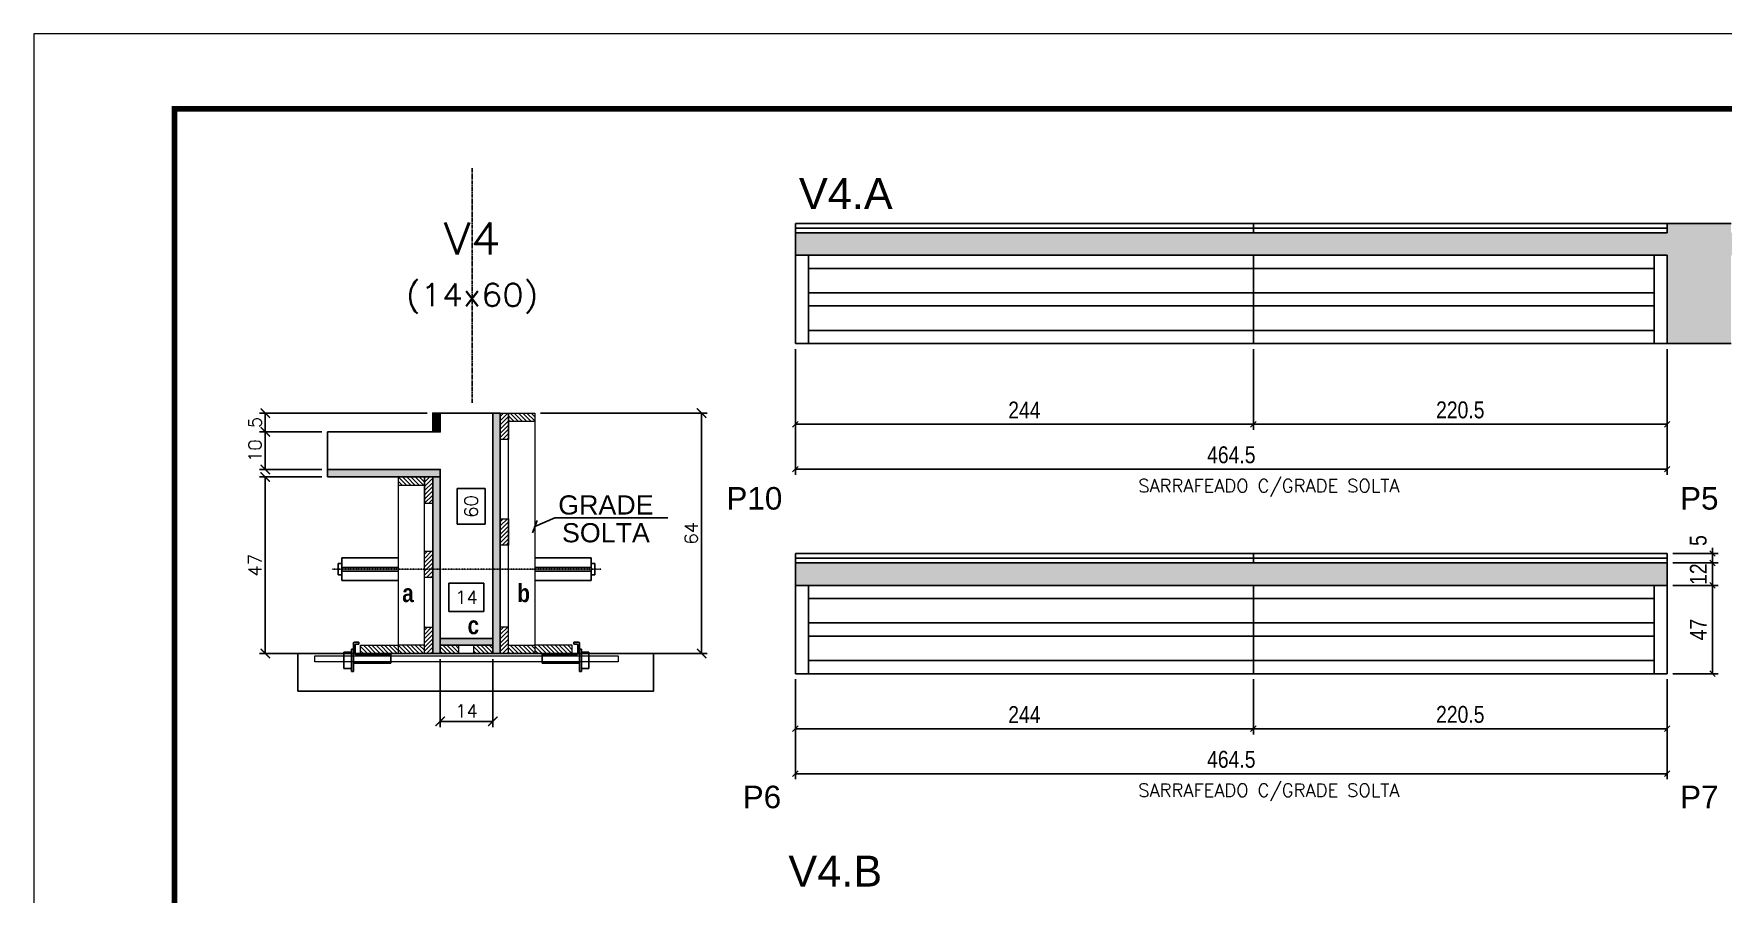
# Model space of a CAD drawing. Extents: x -10448 to -1189, y -11772 to 17235.
# Drawn here: x -10448 to -9548, y 14089 to 14547 of the extents above; entities that cross this region are included whole.
import ezdxf
from ezdxf.enums import TextEntityAlignment as Align

# ---------------------------------------------------------------- set-up
doc = ezdxf.new("R2010")
doc.units = 0
doc.linetypes.add('DASHED', pattern=[0.75, 0.5, -0.25])
doc.linetypes.add('HIDDEN', pattern=[0.375, 0.25, -0.125])
for name, color, linetype in [('5', 5, 'Continuous'), ('barrote', 251, 'Continuous'), ('COTA', 241, 'Continuous'), ('Cota Seção (2x)', 4, 'Continuous'), ('detalhes', 4, 'Continuous'), ('NOMENCLATURA', 7, 'Continuous'), ('Painéis', 200, 'Continuous'), ('presilha', 1, 'Continuous'), ('SARR_2.2x7', 40, 'Continuous'), ('SARR_EDITAR', 141, 'Continuous'), ('TENSOR', 3, 'Continuous'), ('Texto de Titulo', 7, 'Continuous'), ('Texto Qtd Sarr', 242, 'Continuous')]:
    doc.layers.add(name, color=color, linetype=linetype)
for name, color, linetype, lineweight in [('CONCRETO', 251, 'Continuous', 25), ('Folhas', 255, 'Continuous', 9), ('Hachura', 251, 'Continuous', 9), ('Madeira', 126, 'Continuous', 18), ('SARRAFO DE PRESSAO', 251, 'DASHED', 9), ('SCO-___-LAJ', 2, 'Continuous', 0), ('Texto Seção', 7, 'Continuous', 15)]:
    doc.layers.add(name, color=color, linetype=linetype, lineweight=lineweight)
doc.styles.add('ARIAL', font='arial.ttf')
doc.styles.add('COTA TECNICA-50', font='techl___.ttf', dxfattribs={"height": 9})
doc.styles.add('Romans', font='romans.shx')
doc.styles.get("Standard").update_dxf_attribs({"font": 'arial.ttf'})
doc.styles.add('TECNICA', font='techb___.ttf', dxfattribs={"height": 10})
doc.dimstyles.new('COTA PAINEL-50', dxfattribs={"dimtxt": 9, "dimasz": 3, "dimexe": 3, "dimexo": 3, "dimgap": 3, "dimtad": 1, "dimdec": 1, "dimzin": 12, "dimdsep": 46, "dimtxsty": 'COTA TECNICA-50', "dimblk1": 'OBLIQUE', "dimblk2": 'OBLIQUE', "dimsah": 1, "dimcen": 0.9, "dimclrd": 4, "dimclre": 4, "dimclrt": 240, "dimadec": 1, "dimazin": 3, "dimtfac": 1, "dimtdec": 1, "dimtmove": 0, "dimatfit": 3, "dimfxl": 1, "dimtolj": 1, "dimtzin": 12, "dimarcsym": 0})
doc.dimstyles.new('Cota Paínel', dxfattribs={"dimtxt": 7, "dimasz": 5, "dimexe": 3, "dimexo": 3, "dimgap": 3, "dimtad": 1, "dimdec": 1, "dimzin": 12, "dimdsep": 46, "dimtxsty": 'Romans', "dimblk": 'ARCHTICK', "dimcen": 0, "dimclrd": 4, "dimclre": 4, "dimclrt": 1, "dimadec": 1, "dimazin": 3, "dimtfac": 1, "dimtdec": 1, "dimtmove": 0, "dimatfit": 3, "dimldrblk": 'OBLIQUE', "dimfxl": 1, "dimtolj": 1, "dimtzin": 12, "dimarcsym": 0})
doc.dimstyles.new('Cota Seção (2x)', dxfattribs={"dimtxt": 7, "dimasz": 5, "dimexe": 3, "dimexo": 3, "dimgap": 2, "dimtad": 3, "dimdec": 1, "dimlfac": 0.5, "dimzin": 12, "dimdsep": 46, "dimtxsty": 'Romans', "dimblk": 'ARCHTICK', "dimcen": 0, "dimclrd": 4, "dimclre": 4, "dimclrt": 1, "dimadec": 1, "dimazin": 3, "dimtfac": 1, "dimtdec": 1, "dimtmove": 0, "dimatfit": 3, "dimldrblk": 'OBLIQUE', "dimfxl": 1, "dimtolj": 1, "dimtzin": 12, "dimarcsym": 0})
doc.dimstyles.new('Cota Seção interna', dxfattribs={"dimtxt": 7, "dimasz": 6, "dimexe": 0.18, "dimexo": 2, "dimgap": -4, "dimtad": 3, "dimdec": 1, "dimlfac": 0.5, "dimzin": 12, "dimdsep": 46, "dimtxsty": 'Romans', "dimblk": 'ARCHTICK', "dimcen": 0.09, "dimse1": 1, "dimse2": 1, "dimsd1": 1, "dimsd2": 1, "dimclrd": 180, "dimclre": 5, "dimclrt": 1, "dimadec": 0, "dimazin": 3, "dimtfac": 1, "dimtdec": 1, "dimtofl": 0, "dimtmove": 0, "dimatfit": 3, "dimldrblk": 'ARCHTICK', "dimfxl": 1, "dimtolj": 1, "dimtzin": 0, "dimarcsym": 0})
pattern_1 = [(315, (12690.8905, 5987.4287), (1.12253202, 1.12253202), [])]

# ---------------------------------------------------------------- blocks, each defined once
blk = doc.blocks.new('9999999999')
at = {"layer": 'Folhas'}
blk.add_lwpolyline([(98138.98, 34190.21), (99623.98, 34190.21), (99623.98, 35240.21), (98138.98, 35240.21)], close=True, dxfattribs=at)
at = {"layer": 'Folhas', "color": 30, "const_width": 3}
blk.add_lwpolyline([(98213.98, 34230.21), (99583.98, 34230.21), (99583.98, 35200.21), (98213.98, 35200.21)], close=True, dxfattribs=at)
blk = doc.blocks.new('_ArchTick')
at = {"color": 0, "linetype": 'ByBlock', "const_width": 0.15}
blk.add_lwpolyline([(-0.5, -0.5), (0.5, 0.5)], dxfattribs=at)
blk = doc.blocks.new('*D104')
at = {"layer": 'COTA', "color": 4, "lineweight": -2, "transparency": 16777216}
for p, q in [((-10294.73, 14311.07), (-10327.94, 14311.07)), ((-10324.94, 14217.07), (-10324.94, 14311.07)), ((-10277.13, 14217.07), (-10327.94, 14217.07))]:
    blk.add_line(p, q, dxfattribs=at)
at = {"layer": 'Defpoints', "color": 0, "transparency": 16777216}
for p in [(-10324.94, 14311.07), (-10291.73, 14311.07), (-10274.13, 14217.07)]:
    blk.add_point(p, dxfattribs=at)
at = {"layer": 'COTA', "color": 4, "lineweight": -2, "transparency": 16777216, "xscale": 5, "yscale": 5, "zscale": 5}
for p, rotation in [((-10324.94, 14311.07), 90), ((-10324.94, 14217.07), 270)]:
    blk.add_blockref('_ArchTick', p, dxfattribs=dict(at, rotation=rotation))
at = {"layer": 'COTA', "color": 1, "transparency": 16777216, "insert": (-10330.44, 14264.07), "char_height": 7, "attachment_point": 5, "rotation": 90, "style": 'Romans'}
blk.add_mtext('\\A1;47', dxfattribs=at)
blk = doc.blocks.new('_Oblique')
at = {"color": 0, "linetype": 'ByBlock', "lineweight": -2}
blk.add_line((-0.5, -0.5), (0.5, 0.5), dxfattribs=at)
blk = doc.blocks.new('*D105')
at = {"layer": 'COTA', "color": 4, "lineweight": -2, "transparency": 16777216}
for p, q in [((-10294.73, 14335.07), (-10327.94, 14335.07)), ((-10324.94, 14335.07), (-10324.94, 14315.07)), ((-10294.73, 14315.07), (-10327.94, 14315.07))]:
    blk.add_line(p, q, dxfattribs=at)
at = {"layer": 'Defpoints', "color": 0, "transparency": 16777216}
for p in [(-10291.73, 14335.07), (-10324.94, 14315.07), (-10291.73, 14315.07)]:
    blk.add_point(p, dxfattribs=at)
at = {"layer": 'COTA', "color": 4, "lineweight": -2, "transparency": 16777216, "xscale": 5, "yscale": 5, "zscale": 5}
for p, rotation in [((-10324.94, 14335.07), 90), ((-10324.94, 14315.07), 270)]:
    blk.add_blockref('_ArchTick', p, dxfattribs=dict(at, rotation=rotation))
at = {"layer": 'COTA', "color": 1, "transparency": 16777216, "insert": (-10330.44, 14325.07), "char_height": 7, "attachment_point": 5, "rotation": 90, "style": 'Romans'}
blk.add_mtext('\\A1;10', dxfattribs=at)
blk = doc.blocks.new('*D106')
at = {"layer": 'COTA', "color": 4, "lineweight": -2, "transparency": 16777216}
for p, q in [((-10178.33, 14345.07), (-10089.46, 14345.07)), ((-10092.46, 14217.07), (-10092.46, 14345.07)), ((-10148.73, 14217.07), (-10089.46, 14217.07))]:
    blk.add_line(p, q, dxfattribs=at)
at = {"layer": 'Defpoints', "color": 0, "transparency": 16777216}
for p in [(-10181.33, 14345.07), (-10092.46, 14345.07), (-10151.73, 14217.07)]:
    blk.add_point(p, dxfattribs=at)
at = {"layer": 'COTA', "color": 4, "lineweight": -2, "transparency": 16777216, "xscale": 5, "yscale": 5, "zscale": 5}
for p, rotation in [((-10092.46, 14345.07), 90), ((-10092.46, 14217.07), 270)]:
    blk.add_blockref('_ArchTick', p, dxfattribs=dict(at, rotation=rotation))
at = {"layer": 'COTA', "color": 1, "transparency": 16777216, "insert": (-10097.96, 14281.07), "char_height": 7, "attachment_point": 5, "rotation": 90, "style": 'Romans'}
blk.add_mtext('\\A1;64', dxfattribs=at)
blk = doc.blocks.new('*D107')
at = {"layer": 'Cota Seção (2x)', "color": 180, "lineweight": -2, "transparency": 16777216}
for p, q in [((-10207.73, 14304.85), (-10222.73, 14304.85)), ((-10222.73, 14304.85), (-10222.73, 14285.85)), ((-10207.73, 14285.85), (-10207.73, 14304.85)), ((-10222.73, 14285.85), (-10207.73, 14285.85))]:
    blk.add_line(p, q, dxfattribs=at)
at = {"layer": 'Defpoints', "color": 0, "transparency": 16777216}
for p in [(-10203.73, 14345.07), (-10203.73, 14345.07), (-10203.73, 14225.07)]:
    blk.add_point(p, dxfattribs=at)
at = {"layer": 'Cota Seção (2x)', "color": 1, "transparency": 16777216, "insert": (-10215.23, 14295.35), "char_height": 7, "attachment_point": 5, "rotation": 90, "style": 'Romans'}
blk.add_mtext('\\A1;60', dxfattribs=at)
blk = doc.blocks.new('PRESILHA METÁLICA 1')
at = {"layer": 'presilha'}
for p, q in [((6, 15.5), (7.5, 15.5)), ((6, -2.5), (6, 15.5)), ((7.5, 10.6), (7.5, 19.9)), ((7.5, 15.5), (7.5, -2.5)), ((12, 21), (8.6, 21)), ((9, 11.6), (9, 18.9)), ((12, 19.5), (9.6, 19.5)), ((12, 21), (12, 19.5)), ((0, 13), (6, 13)), ((0, 13), (0, 0)), ((6, 0), (0, 0)), ((6, 13), (6, 0)), ((37.5, 4.1), (7.5, 4.1)), ((37.5, 11), (9.6, 11)), ((37.5, 11), (37.5, 4.1)), ((7.5, -2.5), (6, -2.5))]:
    blk.add_line(p, q, dxfattribs=at)
for centre, radius, start, end in [((8.6, 19.9), 1.14, 90, 180), ((9.6, 18.9), 0.57, 90, 180), ((9.6, 11.6), 0.57, 180, 270)]:
    blk.add_arc(centre, radius, start, end, dxfattribs=at)
blk = doc.blocks.new('*D108')
at = {"layer": 'COTA', "color": 4, "lineweight": -2, "transparency": 16777216}
for p, q in [((-10231.73, 14214.07), (-10231.73, 14177.91)), ((-10203.73, 14214.07), (-10203.73, 14177.91)), ((-10231.73, 14180.91), (-10203.73, 14180.91))]:
    blk.add_line(p, q, dxfattribs=at)
at = {"layer": 'Defpoints', "color": 0, "transparency": 16777216}
for p in [(-10231.73, 14217.07), (-10203.73, 14217.07), (-10203.73, 14180.91)]:
    blk.add_point(p, dxfattribs=at)
at = {"layer": 'COTA', "color": 4, "lineweight": -2, "transparency": 16777216, "xscale": 5, "yscale": 5, "zscale": 5, "rotation": 180}
blk.add_blockref('_ArchTick', (-10231.73, 14180.91), dxfattribs=at)
at = {"layer": 'COTA', "color": 4, "lineweight": -2, "transparency": 16777216, "xscale": 5, "yscale": 5, "zscale": 5}
blk.add_blockref('_ArchTick', (-10203.73, 14180.91), dxfattribs=at)
at = {"layer": 'COTA', "color": 1, "transparency": 16777216, "insert": (-10217.73, 14186.41), "char_height": 7, "attachment_point": 5, "style": 'Romans'}
blk.add_mtext('\\A1;14', dxfattribs=at)
blk = doc.blocks.new('*D1237')
at = {"layer": 'COTA', "color": 4, "lineweight": -2, "transparency": 16777216}
for p, q in [((-10238.73, 14345.07), (-10327.94, 14345.07)), ((-10324.94, 14335.07), (-10324.94, 14345.07)), ((-10294.73, 14335.07), (-10327.94, 14335.07))]:
    blk.add_line(p, q, dxfattribs=at)
at = {"layer": 'Defpoints', "color": 0, "transparency": 16777216}
for p in [(-10324.94, 14345.07), (-10235.73, 14345.07), (-10291.73, 14335.07)]:
    blk.add_point(p, dxfattribs=at)
at = {"layer": 'COTA', "color": 4, "lineweight": -2, "transparency": 16777216, "xscale": 5, "yscale": 5, "zscale": 5}
for p, rotation in [((-10324.94, 14345.07), 90), ((-10324.94, 14335.07), 270)]:
    blk.add_blockref('_ArchTick', p, dxfattribs=dict(at, rotation=rotation))
at = {"layer": 'COTA', "color": 1, "transparency": 16777216, "insert": (-10330.44, 14340.07), "char_height": 7, "attachment_point": 5, "rotation": 90, "style": 'Romans'}
blk.add_mtext('\\A1;5', dxfattribs=at)
blk = doc.blocks.new('titulo1')
at = {"layer": 'Defpoints', "color": 252, "linetype": 'HIDDEN', "ltscale": 2}
blk.add_line((0, 0), (0, 125), dxfattribs=at)
at = {"layer": 'Defpoints', "style": 'Romans', "oblique": 15}
blk.add_attdef('FOLHA', text='', height=10, dxfattribs=at).set_placement((0, 15.58), align=Align.MIDDLE_CENTER)
at = {"layer": 'Texto Qtd Sarr', "color": 3, "style": 'Romans', "oblique": 15}
for tag, height, p in [('TITULO', 17, (0, 71.45)), ('SEÇÃO', 12, (0, 41.55))]:
    blk.add_attdef(tag, text='', height=height, dxfattribs=at).set_placement(p, align=Align.MIDDLE_CENTER)
blk = doc.blocks.new('*D1238')
at = {"layer": 'Cota Seção (2x)', "color": 180, "lineweight": -2, "transparency": 16777216}
for p, q in [((-10208.4, 14254.5), (-10227.06, 14254.5)), ((-10227.06, 14254.5), (-10227.06, 14239.5)), ((-10208.4, 14239.5), (-10208.4, 14254.5)), ((-10227.06, 14239.5), (-10208.4, 14239.5))]:
    blk.add_line(p, q, dxfattribs=at)
at = {"layer": 'Defpoints', "color": 0, "transparency": 16777216}
for p in [(-10203.73, 14235.5), (-10231.73, 14225.07), (-10203.73, 14225.07)]:
    blk.add_point(p, dxfattribs=at)
at = {"layer": 'Cota Seção (2x)', "color": 1, "transparency": 16777216, "insert": (-10217.73, 14247), "char_height": 7, "attachment_point": 5, "style": 'Romans'}
blk.add_mtext('\\A1;14', dxfattribs=at)
blk = doc.blocks.new('*D109')
at = {"layer": 'COTA', "color": 4, "linetype": 'ByBlock', "lineweight": -2, "transparency": 16777216}
for p, q in [((-9798.46, 14379.13), (-9798.46, 14336.14)), ((-9577.96, 14379.13), (-9577.96, 14336.14)), ((-9798.46, 14339.14), (-9577.96, 14339.14))]:
    blk.add_line(p, q, dxfattribs=at)
at = {"layer": 'Defpoints', "color": 0, "linetype": 'ByBlock', "transparency": 16777216}
for p in [(-9798.46, 14382.13), (-9577.96, 14382.13), (-9577.96, 14339.14)]:
    blk.add_point(p, dxfattribs=at)
at = {"layer": 'COTA', "color": 4, "linetype": 'ByBlock', "lineweight": -2, "transparency": 16777216, "xscale": 3, "yscale": 3, "zscale": 3, "rotation": 180}
blk.add_blockref('_Oblique', (-9798.46, 14339.14), dxfattribs=at)
at = {"layer": 'COTA', "color": 4, "linetype": 'ByBlock', "lineweight": -2, "transparency": 16777216, "xscale": 3, "yscale": 3, "zscale": 3}
blk.add_blockref('_Oblique', (-9577.96, 14339.14), dxfattribs=at)
at = {"layer": 'COTA', "color": 240, "linetype": 'ByBlock', "transparency": 16777216, "insert": (-9688.21, 14346.74), "char_height": 9, "attachment_point": 5, "style": 'COTA TECNICA-50'}
blk.add_mtext('\\A1;220.5', dxfattribs=at)
blk = doc.blocks.new('*D110')
at = {"layer": 'COTA', "color": 4, "linetype": 'ByBlock', "lineweight": -2, "transparency": 16777216}
for p, q in [((-10042.46, 14379.13), (-10042.46, 14336.14)), ((-9798.46, 14379.13), (-9798.46, 14336.14)), ((-9798.46, 14339.14), (-10042.46, 14339.14))]:
    blk.add_line(p, q, dxfattribs=at)
at = {"layer": 'Defpoints', "color": 0, "linetype": 'ByBlock', "transparency": 16777216}
for p in [(-10042.46, 14382.13), (-9798.46, 14382.13), (-10042.46, 14339.14)]:
    blk.add_point(p, dxfattribs=at)
at = {"layer": 'COTA', "color": 4, "linetype": 'ByBlock', "lineweight": -2, "transparency": 16777216, "xscale": 3, "yscale": 3, "zscale": 3, "rotation": 180}
blk.add_blockref('_Oblique', (-10042.46, 14339.14), dxfattribs=at)
at = {"layer": 'COTA', "color": 4, "linetype": 'ByBlock', "lineweight": -2, "transparency": 16777216, "xscale": 3, "yscale": 3, "zscale": 3}
blk.add_blockref('_Oblique', (-9798.46, 14339.14), dxfattribs=at)
at = {"layer": 'COTA', "color": 240, "linetype": 'ByBlock', "transparency": 16777216, "insert": (-9920.46, 14346.71), "char_height": 9, "attachment_point": 5, "style": 'COTA TECNICA-50'}
blk.add_mtext('\\A1;244', dxfattribs=at)
blk = doc.blocks.new('*D1239')
at = {"layer": 'COTA', "color": 4, "linetype": 'ByBlock', "lineweight": -2, "transparency": 16777216}
for p, q in [((-10042.46, 14379.13), (-10042.46, 14312.22)), ((-9577.96, 14379.13), (-9577.96, 14312.22)), ((-10042.46, 14315.22), (-9577.96, 14315.22))]:
    blk.add_line(p, q, dxfattribs=at)
at = {"layer": 'Defpoints', "color": 0, "linetype": 'ByBlock', "transparency": 16777216}
for p in [(-10042.46, 14382.13), (-9577.96, 14382.13), (-9577.96, 14315.22)]:
    blk.add_point(p, dxfattribs=at)
at = {"layer": 'COTA', "color": 4, "linetype": 'ByBlock', "lineweight": -2, "transparency": 16777216, "xscale": 3, "yscale": 3, "zscale": 3, "rotation": 180}
blk.add_blockref('_Oblique', (-10042.46, 14315.22), dxfattribs=at)
at = {"layer": 'COTA', "color": 4, "linetype": 'ByBlock', "lineweight": -2, "transparency": 16777216, "xscale": 3, "yscale": 3, "zscale": 3}
blk.add_blockref('_Oblique', (-9577.96, 14315.22), dxfattribs=at)
at = {"layer": 'COTA', "color": 240, "linetype": 'ByBlock', "transparency": 16777216, "insert": (-9810.21, 14322.82), "char_height": 9, "attachment_point": 5, "style": 'COTA TECNICA-50'}
blk.add_mtext('\\A1;464.5', dxfattribs=at)
blk = doc.blocks.new('*D113')
at = {"layer": 'COTA', "color": 4, "linetype": 'ByBlock', "lineweight": -2, "transparency": 16777216}
for p, q in [((-9798.46, 14203.31), (-9798.46, 14173.97)), ((-9577.96, 14203.31), (-9577.96, 14173.97)), ((-9798.46, 14176.97), (-9577.96, 14176.97))]:
    blk.add_line(p, q, dxfattribs=at)
at = {"layer": 'Defpoints', "color": 0, "linetype": 'ByBlock', "transparency": 16777216}
for p in [(-9798.46, 14206.31), (-9577.96, 14206.31), (-9577.96, 14176.97)]:
    blk.add_point(p, dxfattribs=at)
at = {"layer": 'COTA', "color": 4, "linetype": 'ByBlock', "lineweight": -2, "transparency": 16777216, "xscale": 3, "yscale": 3, "zscale": 3, "rotation": 180}
blk.add_blockref('_Oblique', (-9798.46, 14176.97), dxfattribs=at)
at = {"layer": 'COTA', "color": 4, "linetype": 'ByBlock', "lineweight": -2, "transparency": 16777216, "xscale": 3, "yscale": 3, "zscale": 3}
blk.add_blockref('_Oblique', (-9577.96, 14176.97), dxfattribs=at)
at = {"layer": 'COTA', "color": 240, "linetype": 'ByBlock', "transparency": 16777216, "insert": (-9688.21, 14184.57), "char_height": 9, "attachment_point": 5, "style": 'COTA TECNICA-50'}
blk.add_mtext('\\A1;220.5', dxfattribs=at)
blk = doc.blocks.new('*D114')
at = {"layer": 'COTA', "color": 4, "linetype": 'ByBlock', "lineweight": -2, "transparency": 16777216}
for p, q in [((-10042.46, 14203.31), (-10042.46, 14173.97)), ((-9798.46, 14203.31), (-9798.46, 14173.97)), ((-9798.46, 14176.97), (-10042.46, 14176.97))]:
    blk.add_line(p, q, dxfattribs=at)
at = {"layer": 'Defpoints', "color": 0, "linetype": 'ByBlock', "transparency": 16777216}
for p in [(-10042.46, 14206.31), (-9798.46, 14206.31), (-10042.46, 14176.97)]:
    blk.add_point(p, dxfattribs=at)
at = {"layer": 'COTA', "color": 4, "linetype": 'ByBlock', "lineweight": -2, "transparency": 16777216, "xscale": 3, "yscale": 3, "zscale": 3, "rotation": 180}
blk.add_blockref('_Oblique', (-10042.46, 14176.97), dxfattribs=at)
at = {"layer": 'COTA', "color": 4, "linetype": 'ByBlock', "lineweight": -2, "transparency": 16777216, "xscale": 3, "yscale": 3, "zscale": 3}
blk.add_blockref('_Oblique', (-9798.46, 14176.97), dxfattribs=at)
at = {"layer": 'COTA', "color": 240, "linetype": 'ByBlock', "transparency": 16777216, "insert": (-9920.46, 14184.54), "char_height": 9, "attachment_point": 5, "style": 'COTA TECNICA-50'}
blk.add_mtext('\\A1;244', dxfattribs=at)
blk = doc.blocks.new('*D1244')
at = {"layer": 'COTA', "color": 4, "linetype": 'ByBlock', "lineweight": -2, "transparency": 16777216}
for p, q in [((-10042.46, 14203.31), (-10042.46, 14150.05)), ((-9577.96, 14203.31), (-9577.96, 14150.05)), ((-10042.46, 14153.05), (-9577.96, 14153.05))]:
    blk.add_line(p, q, dxfattribs=at)
at = {"layer": 'Defpoints', "color": 0, "linetype": 'ByBlock', "transparency": 16777216}
for p in [(-10042.46, 14206.31), (-9577.96, 14206.31), (-9577.96, 14153.05)]:
    blk.add_point(p, dxfattribs=at)
at = {"layer": 'COTA', "color": 4, "linetype": 'ByBlock', "lineweight": -2, "transparency": 16777216, "xscale": 3, "yscale": 3, "zscale": 3, "rotation": 180}
blk.add_blockref('_Oblique', (-10042.46, 14153.05), dxfattribs=at)
at = {"layer": 'COTA', "color": 4, "linetype": 'ByBlock', "lineweight": -2, "transparency": 16777216, "xscale": 3, "yscale": 3, "zscale": 3}
blk.add_blockref('_Oblique', (-9577.96, 14153.05), dxfattribs=at)
at = {"layer": 'COTA', "color": 240, "linetype": 'ByBlock', "transparency": 16777216, "insert": (-9810.21, 14160.65), "char_height": 9, "attachment_point": 5, "style": 'COTA TECNICA-50'}
blk.add_mtext('\\A1;464.5', dxfattribs=at)
blk = doc.blocks.new('*D115')
at = {"layer": 'COTA', "color": 4, "linetype": 'ByBlock', "lineweight": -2, "transparency": 16777216}
for p, q in [((-9574.96, 14253.31), (-9550.81, 14253.31)), ((-9553.81, 14206.31), (-9553.81, 14253.31)), ((-9574.96, 14206.31), (-9550.81, 14206.31))]:
    blk.add_line(p, q, dxfattribs=at)
at = {"layer": 'Defpoints', "color": 0, "linetype": 'ByBlock', "transparency": 16777216}
for p in [(-9577.96, 14253.31), (-9553.81, 14253.31), (-9577.96, 14206.31)]:
    blk.add_point(p, dxfattribs=at)
at = {"layer": 'COTA', "color": 4, "linetype": 'ByBlock', "lineweight": -2, "transparency": 16777216, "xscale": 3, "yscale": 3, "zscale": 3}
for p, rotation in [((-9553.81, 14253.31), 90), ((-9553.81, 14206.31), 270)]:
    blk.add_blockref('_Oblique', p, dxfattribs=dict(at, rotation=rotation))
at = {"layer": 'COTA', "color": 240, "linetype": 'ByBlock', "transparency": 16777216, "insert": (-9561.37, 14229.81), "char_height": 9, "attachment_point": 5, "rotation": 90, "style": 'COTA TECNICA-50'}
blk.add_mtext('\\A1;47', dxfattribs=at)
blk = doc.blocks.new('*D116')
at = {"layer": 'COTA', "color": 4, "linetype": 'ByBlock', "lineweight": -2, "transparency": 16777216}
for p, q in [((-9574.96, 14265.31), (-9550.81, 14265.31)), ((-9553.81, 14253.31), (-9553.81, 14265.31)), ((-9574.96, 14253.31), (-9550.81, 14253.31))]:
    blk.add_line(p, q, dxfattribs=at)
at = {"layer": 'Defpoints', "color": 0, "linetype": 'ByBlock', "transparency": 16777216}
for p in [(-9577.96, 14265.31), (-9553.81, 14265.31), (-9577.96, 14253.31)]:
    blk.add_point(p, dxfattribs=at)
at = {"layer": 'COTA', "color": 4, "linetype": 'ByBlock', "lineweight": -2, "transparency": 16777216, "xscale": 3, "yscale": 3, "zscale": 3}
for p, rotation in [((-9553.81, 14265.31), 90), ((-9553.81, 14253.31), 270)]:
    blk.add_blockref('_Oblique', p, dxfattribs=dict(at, rotation=rotation))
at = {"layer": 'COTA', "color": 240, "linetype": 'ByBlock', "transparency": 16777216, "insert": (-9561.36, 14259.31), "char_height": 9, "attachment_point": 5, "rotation": 90, "style": 'COTA TECNICA-50'}
blk.add_mtext('\\A1;12', dxfattribs=at)
blk = doc.blocks.new('*D117')
at = {"layer": 'COTA', "color": 4, "linetype": 'ByBlock', "lineweight": -2, "transparency": 16777216}
for p, q in [((-9574.96, 14270.31), (-9550.81, 14270.31)), ((-9553.81, 14270.31), (-9553.81, 14273.31)), ((-9553.81, 14265.31), (-9553.81, 14270.31)), ((-9574.96, 14265.31), (-9550.81, 14265.31)), ((-9553.81, 14265.31), (-9553.81, 14262.31))]:
    blk.add_line(p, q, dxfattribs=at)
at = {"layer": 'Defpoints', "color": 0, "linetype": 'ByBlock', "transparency": 16777216}
for p in [(-9577.96, 14270.31), (-9553.81, 14270.31), (-9577.96, 14265.31)]:
    blk.add_point(p, dxfattribs=at)
at = {"layer": 'COTA', "color": 4, "linetype": 'ByBlock', "lineweight": -2, "transparency": 16777216, "xscale": 3, "yscale": 3, "zscale": 3}
for p, rotation in [((-9553.81, 14270.31), 270), ((-9553.81, 14265.31), 90)]:
    blk.add_blockref('_Oblique', p, dxfattribs=dict(at, rotation=rotation))
at = {"layer": 'COTA', "color": 240, "linetype": 'ByBlock', "transparency": 16777216, "insert": (-9561.41, 14277.2), "char_height": 9, "attachment_point": 5, "rotation": 90, "style": 'COTA TECNICA-50'}
blk.add_mtext('\\A1;5', dxfattribs=at)

msp = doc.modelspace()

# ---------------------------------------------------------------- hatches: boundary and pattern name
at = {"layer": 'COTA', "linetype": 'ByBlock'}
h = msp.add_hatch(dxfattribs=at)
h.set_pattern_fill('AR-CONC', color=256, scale=0.03)
h.set_pattern_definition([(50, (-139505.798, -18395.9775), (5.46554007, -0.47817257), [0.5715, -6.2865]), (355, (-139505.798, -18395.9775), (-1.05730264, 5.73170536), [0.4572, -5.02921753]), (100.4514447, (-139505.3423, -18396.0174), (4.40823741, 5.25353256), [0.48570026, -5.34270734]), (46.1842, (-139505.798, -18394.4535), (8.13237123, -1.26126984), [0.85725, -9.42975]), (96.6355576, (-139505.12, -18394.559), (7.122124, 7.42278374), [0.7285507, -8.01406824]), (351.184151, (-139505.798, -18394.4535), (7.122124, 7.42278374), [0.685799, -7.54379196]), (21, (-139505.036, -18394.8345), (4.54843174, -3.06795595), [0.5715, -6.2865]), (326, (-139505.036, -18394.8345), (1.85406085, 5.52563898), [0.4572, -5.0292]), (71.451445, (-139504.657, -18395.09), (6.40249258, 2.45768307), [0.48570026, -5.34269813]), (37.5, (-139505.7978, -18395.9775), (0.092658098, 2.536651166), [0, -4.96824, 0, -5.1054, 0, -5.04825]), (7.5, (-139505.7978, -18395.9775), (2.004589875, 3.005417245), [0, -2.91084, 0, -4.85394, 0, -1.92405]), (327.5, (-139507.497, -18395.9775), (4.067717855, -0.17186232), [0, -1.905, 0, -5.9436, 0, -7.8867]), (317.5, (-139508.259, -18395.9775), (4.44387544, 0.76279473), [0, -2.4765, 0, -3.94716, 0, -5.6007])])
h.paths.add_polyline_path([(-9543.9, 14429.13), (-9082.9, 14429.13), (-9082.9, 14441.13), (-9543.9, 14441.13), (-9543.9, 14446.13), (-9577.96, 14446.13), (-9577.96, 14441.13), (-10042.46, 14441.13), (-10042.46, 14429.13), (-9577.96, 14429.13), (-9577.96, 14382.13), (-9543.9, 14382.13)])
h = msp.add_hatch(dxfattribs=at)
h.set_pattern_fill('AR-CONC', color=256, scale=0.03)
h.set_pattern_definition([(50, (-142446.2835, -19390.773), (5.46554007, -0.47817257), [0.5715, -6.2865]), (355, (-142446.2835, -19390.773), (-1.05730264, 5.73170536), [0.4572, -5.02921753]), (100.4514447, (-142445.828, -19390.813), (4.40823741, 5.25353256), [0.48570026, -5.34270734]), (46.1842, (-142446.2835, -19389.249), (8.13237123, -1.26126984), [0.85725, -9.42975]), (96.6355576, (-142445.606, -19389.354), (7.122124, 7.42278374), [0.7285507, -8.01406824]), (351.184151, (-142446.2835, -19389.249), (7.122124, 7.42278374), [0.685799, -7.54379196]), (21, (-142445.5215, -19389.63), (4.54843174, -3.06795595), [0.5715, -6.2865]), (326, (-142445.5215, -19389.63), (1.85406085, 5.52563898), [0.4572, -5.0292]), (71.451445, (-142445.1425, -19389.886), (6.40249258, 2.45768307), [0.48570026, -5.34269813]), (37.5, (-142446.2835, -19390.7731), (0.092658098, 2.536651166), [0, -4.96824, 0, -5.1054, 0, -5.04825]), (7.5, (-142446.2835, -19390.7731), (2.004589875, 3.005417245), [0, -2.91084, 0, -4.85394, 0, -1.92405]), (327.5, (-142447.9828, -19390.7731), (4.067717855, -0.17186232), [0, -1.905, 0, -5.9436, 0, -7.8867]), (317.5, (-142448.7448, -19390.773), (4.44387544, 0.76279473), [0, -2.4765, 0, -3.94716, 0, -5.6007])])
h.paths.add_polyline_path([(-9577.96, 14253.31), (-9577.96, 14265.31), (-10042.46, 14265.31), (-10042.46, 14253.31)])
at = {"layer": 'Hachura'}
h = msp.add_hatch(color=256, dxfattribs=at)
h.dxf.hatch_style = 1
h.paths.add_polyline_path([(-10231.73, 14345.07), (-10235.73, 14345.07), (-10235.73, 14335.07), (-10231.73, 14335.07)])
h = msp.add_hatch(color=256, dxfattribs=at)
h.dxf.hatch_style = 1
h.paths.add_polyline_path([(-10199.73, 14345.07), (-10203.73, 14345.07), (-10203.73, 14217.07), (-10199.73, 14217.07)])
h = msp.add_hatch(dxfattribs=at)
h.set_pattern_fill('ANSI31', color=256, scale=0.5, angle=360, style=0)
h.set_pattern_definition([(45, (-1942.4859, 37305.6926), (-1.12253202, 1.12253202), [])])
h.paths.add_polyline_path([(-10199.73, 14345.07), (-10195.33, 14345.07), (-10195.33, 14331.07), (-10199.73, 14331.07)])
h = msp.add_hatch(dxfattribs=at)
h.set_pattern_fill('ANSI31', color=256, scale=0.5, angle=270, style=0)
h.set_pattern_definition([(315, (12713.2905, 6111.0287), (1.12253202, 1.12253202), [])])
h.paths.add_polyline_path([(-10195.33, 14340.67), (-10195.33, 14345.07), (-10181.33, 14345.07), (-10181.33, 14340.67)])
h = msp.add_hatch(color=256, dxfattribs=at)
h.dxf.hatch_style = 1
h.paths.add_polyline_path([(-10291.73, 14311.07), (-10291.73, 14315.07), (-10231.73, 14315.07), (-10231.73, 14311.07)])
h = msp.add_hatch(dxfattribs=at)
h.set_pattern_fill('ANSI31', color=256, scale=0.5, angle=270, style=0)
h.set_pattern_definition([(315, (12723.2905, 6077.0287), (1.12253202, 1.12253202), [])])
h.paths.add_polyline_path([(-10240.13, 14306.67), (-10240.13, 14311.07), (-10254.13, 14311.07), (-10254.13, 14306.67)])
h = msp.add_hatch(dxfattribs=at)
h.set_pattern_fill('ANSI31', color=256, scale=0.5, angle=360, style=0)
h.set_pattern_definition([(45, (-1932.4859, 37271.6926), (-1.12253202, 1.12253202), [])])
h.paths.add_polyline_path([(-10235.73, 14311.07), (-10240.13, 14311.07), (-10240.13, 14297.07), (-10235.73, 14297.07)])
h = msp.add_hatch(color=256, dxfattribs=at)
h.dxf.hatch_style = 1
h.paths.add_polyline_path([(-10235.73, 14311.07), (-10231.73, 14311.07), (-10231.73, 14217.07), (-10235.73, 14217.07)])
h = msp.add_hatch(dxfattribs=at)
h.set_pattern_fill('ANSI31', color=256, scale=0.5, angle=360, style=0)
h.set_pattern_definition([(45, (-1892.0859, 37327.0057), (-1.12253202, 1.12253202), [])])
h.paths.add_polyline_path([(-10195.33, 14274.83), (-10199.73, 14274.83), (-10199.73, 14288.83), (-10195.33, 14288.83)])
h = msp.add_hatch(dxfattribs=at)
h.set_pattern_fill('ANSI31', color=256, scale=0.5, angle=360, style=0)
h.set_pattern_definition([(45, (-1932.4859, 37309.7159), (-1.12253202, 1.12253202), [])])
h.paths.add_polyline_path([(-10235.73, 14257.54), (-10240.13, 14257.54), (-10240.13, 14271.54), (-10235.73, 14271.54)])
h = msp.add_hatch(dxfattribs=at)
h.set_pattern_fill('ANSI31', color=256, scale=0.5, angle=360, style=0)
h.set_pattern_definition([(45, (-1932.4859, 37269.244), (-1.12253202, 1.12253202), [])])
h.paths.add_polyline_path([(-10235.73, 14217.07), (-10240.13, 14217.07), (-10240.13, 14231.07), (-10235.73, 14231.07)])
h = msp.add_hatch(color=256, dxfattribs=at)
h.dxf.hatch_style = 1
h.paths.add_polyline_path([(-10231.73, 14221.47), (-10231.73, 14225.07), (-10203.73, 14225.07), (-10203.73, 14221.47)])
h = msp.add_hatch(dxfattribs=at)
h.set_pattern_fill('ANSI31', color=256, scale=0.5, angle=180, style=0)
h.set_pattern_definition([(225, (-18502.9734, -8563.5477), (1.12253202, -1.12253202), [])])
h.paths.add_polyline_path([(-10199.73, 14217.07), (-10195.33, 14217.07), (-10195.33, 14231.07), (-10199.73, 14231.07)])
h = msp.add_hatch(dxfattribs=at)
h.set_pattern_fill('ANSI31', color=256, scale=0.5, angle=270, style=0)
h.set_pattern_definition([(315, (12720.4905, 5987.4287), (1.12253202, 1.12253202), [])])
h.paths.add_polyline_path([(-10274.13, 14217.07), (-10274.13, 14221.47), (-10254.13, 14221.47), (-10254.13, 14217.07)])
h = msp.add_hatch(dxfattribs=at)
h.set_pattern_fill('ANSI31', color=256, scale=0.5, angle=270, style=0)
h.set_pattern_definition([(315, (12723.2905, 5987.4287), (1.12253202, 1.12253202), [])])
h.paths.add_polyline_path([(-10240.13, 14217.07), (-10240.13, 14221.47), (-10254.13, 14221.47), (-10254.13, 14217.07)])
h = msp.add_hatch(dxfattribs=at)
h.set_pattern_fill('ANSI31', color=256, scale=0.5, angle=270, style=0)
h.set_pattern_definition(pattern_1)
h.paths.add_polyline_path([(-10221.73, 14217.07), (-10221.73, 14221.47), (-10231.73, 14221.47), (-10231.73, 14217.07)])
h = msp.add_hatch(dxfattribs=at)
h.set_pattern_fill('ANSI31', color=256, scale=0.5, angle=270, style=0)
h.set_pattern_definition(pattern_1)
h.paths.add_polyline_path([(-10213.73, 14217.07), (-10213.73, 14221.47), (-10203.73, 14221.47), (-10203.73, 14217.07)])
h = msp.add_hatch(dxfattribs=at)
h.set_pattern_fill('ANSI31', color=256, scale=0.5, angle=270, style=0)
h.set_pattern_definition([(315, (12713.2905, 5987.4287), (1.12253202, 1.12253202), [])])
h.paths.add_polyline_path([(-10195.33, 14217.07), (-10195.33, 14221.47), (-10181.33, 14221.47), (-10181.33, 14217.07)])
h = msp.add_hatch(dxfattribs=at)
h.set_pattern_fill('ANSI31', color=256, scale=0.5, angle=270, style=0)
h.set_pattern_definition([(315, (12719.2905, 5987.4287), (1.12253202, 1.12253202), [])])
h.paths.add_polyline_path([(-10161.33, 14217.07), (-10161.33, 14221.47), (-10181.33, 14221.47), (-10181.33, 14217.07)])

# ---------------------------------------------------------------- linework, layer by layer
at = {"ltscale": 3}
for p, q in [((-10284.13, 14267.92), (-10284.13, 14255.92)), ((-10284.13, 14267.92), (-10254.13, 14267.92)), ((-10151.33, 14267.92), (-10181.33, 14267.92)), ((-10151.33, 14267.92), (-10151.33, 14255.92)), ((-10286.13, 14264.92), (-10286.13, 14258.92)), ((-10284.13, 14264.92), (-10286.13, 14264.92)), ((-10284.13, 14258.92), (-10286.13, 14258.92)), ((-10254.13, 14262.92), (-10284.13, 14262.92)), ((-10254.13, 14260.92), (-10284.13, 14260.92)), ((-10181.33, 14262.92), (-10151.33, 14262.92)), ((-10181.33, 14260.92), (-10151.33, 14260.92)), ((-10149.33, 14264.92), (-10151.33, 14264.92)), ((-10151.33, 14258.92), (-10149.33, 14258.92)), ((-10149.33, 14264.92), (-10149.33, 14258.92)), ((-10284.13, 14255.92), (-10254.13, 14255.92)), ((-10151.33, 14255.92), (-10181.33, 14255.92))]:
    msp.add_line(p, q, dxfattribs=at)
at = {"layer": 'barrote'}
msp.add_lwpolyline([(-10307.58, 14197.07), (-10118, 14197.07), (-10118, 14217.07), (-10307.58, 14217.07)], close=True, dxfattribs=at)
at = {"layer": 'CONCRETO'}
for p, q in [((-10231.73, 14345.07), (-10203.73, 14345.07)), ((-10203.73, 14345.07), (-10203.73, 14225.07)), ((-10291.73, 14315.07), (-10291.73, 14335.07)), ((-10291.73, 14335.07), (-10231.73, 14335.07)), ((-10291.73, 14315.07), (-10231.73, 14315.07)), ((-10231.73, 14315.07), (-10231.73, 14225.07)), ((-10203.73, 14225.07), (-10231.73, 14225.07)), ((-10254.13, 14217.07), (-10254.13, 14217.07)), ((-10203.73, 14217.07), (-10203.73, 14217.07)), ((-10181.33, 14217.07), (-10181.33, 14217.07))]:
    msp.add_line(p, q, dxfattribs=at)
at = {"layer": 'COTA', "linetype": 'ByBlock'}
for p, q in [((-10042.46, 14429.13), (-10042.46, 14441.13)), ((-9577.96, 14446.13), (-9543.9, 14446.13)), ((-9577.96, 14382.13), (-9543.9, 14382.13)), ((-10042.46, 14253.31), (-10042.46, 14265.31)), ((-9577.96, 14253.31), (-9577.96, 14265.31))]:
    msp.add_line(p, q, dxfattribs=at)
at = {"layer": 'detalhes', "color": 250}
msp.add_line((-10307.58, 14197.07), (-10307.58, 14217.07), dxfattribs=at)
at = {"layer": 'Madeira'}
for points in [[(-10199.73, 14345.07), (-10195.33, 14345.07), (-10195.33, 14331.07), (-10199.73, 14331.07)], [(-10195.33, 14340.67), (-10195.33, 14345.07), (-10181.33, 14345.07), (-10181.33, 14340.67)], [(-10195.33, 14345.07), (-10181.33, 14345.07), (-10181.33, 14217.07), (-10195.33, 14217.07)], [(-10240.13, 14306.67), (-10240.13, 14311.07), (-10254.13, 14311.07), (-10254.13, 14306.67)], [(-10240.13, 14311.07), (-10254.13, 14311.07), (-10254.13, 14217.07), (-10240.13, 14217.07)], [(-10235.73, 14311.07), (-10240.13, 14311.07), (-10240.13, 14297.07), (-10235.73, 14297.07)], [(-10195.33, 14274.83), (-10199.73, 14274.83), (-10199.73, 14288.83), (-10195.33, 14288.83)], [(-10235.73, 14257.54), (-10240.13, 14257.54), (-10240.13, 14271.54), (-10235.73, 14271.54)], [(-10235.73, 14217.07), (-10240.13, 14217.07), (-10240.13, 14231.07), (-10235.73, 14231.07)], [(-10199.73, 14217.07), (-10195.33, 14217.07), (-10195.33, 14231.07), (-10199.73, 14231.07)], [(-10274.13, 14217.07), (-10274.13, 14221.47), (-10254.13, 14221.47), (-10254.13, 14217.07)], [(-10240.13, 14217.07), (-10240.13, 14221.47), (-10254.13, 14221.47), (-10254.13, 14217.07)], [(-10221.73, 14217.07), (-10221.73, 14221.47), (-10231.73, 14221.47), (-10231.73, 14217.07)], [(-10213.73, 14217.07), (-10213.73, 14221.47), (-10203.73, 14221.47), (-10203.73, 14217.07)], [(-10195.33, 14217.07), (-10195.33, 14221.47), (-10181.33, 14221.47), (-10181.33, 14217.07)], [(-10161.33, 14217.07), (-10161.33, 14221.47), (-10181.33, 14221.47), (-10181.33, 14217.07)]]:
    msp.add_lwpolyline(points, close=True, dxfattribs=at)
at = {"layer": 'Painéis', "linetype": 'Continuous'}
for p, q in [((-10042.46, 14441.13), (-10042.46, 14446.13)), ((-9798.46, 14441.13), (-9798.46, 14446.13)), ((-9577.96, 14441.13), (-9577.96, 14446.13)), ((-10042.46, 14429.13), (-10042.46, 14382.13)), ((-9798.46, 14429.13), (-9798.46, 14382.13)), ((-9577.96, 14429.13), (-9577.96, 14382.13)), ((-10042.46, 14265.31), (-10042.46, 14270.31)), ((-9798.46, 14265.31), (-9798.46, 14270.31)), ((-9577.96, 14265.31), (-9577.96, 14270.31)), ((-10042.46, 14253.31), (-10042.46, 14206.31)), ((-9798.46, 14253.31), (-9798.46, 14206.31)), ((-9577.96, 14253.31), (-9577.96, 14206.31))]:
    msp.add_line(p, q, dxfattribs=at)
for points in [[(-9577.96, 14446.13), (-10042.46, 14446.13)], [(-9577.96, 14441.13), (-10042.46, 14441.13)], [(-9577.96, 14429.13), (-10042.46, 14429.13)], [(-10042.46, 14382.13), (-9577.96, 14382.13)], [(-9577.96, 14270.31), (-10042.46, 14270.31)], [(-9577.96, 14265.31), (-10042.46, 14265.31)], [(-9577.96, 14253.31), (-10042.46, 14253.31)], [(-10042.46, 14206.31), (-9577.96, 14206.31)]]:
    msp.add_lwpolyline(points, dxfattribs=at)
at = {"layer": 'Painéis'}
for points in [[(-10231.73, 14345.07), (-10235.73, 14345.07), (-10235.73, 14335.07), (-10231.73, 14335.07)], [(-10199.73, 14345.07), (-10203.73, 14345.07), (-10203.73, 14217.07), (-10199.73, 14217.07)], [(-10291.73, 14311.07), (-10291.73, 14315.07), (-10231.73, 14315.07), (-10231.73, 14311.07)], [(-10235.73, 14311.07), (-10231.73, 14311.07), (-10231.73, 14217.07), (-10235.73, 14217.07)], [(-10231.73, 14221.47), (-10231.73, 14225.07), (-10203.73, 14225.07), (-10203.73, 14221.47)]]:
    msp.add_lwpolyline(points, close=True, dxfattribs=at)
at = {"layer": 'SARR_2.2x7', "linetype": 'Continuous'}
for p, q in [((-10035.46, 14429.13), (-10035.46, 14382.13)), ((-9798.46, 14422.13), (-9584.96, 14422.13)), ((-9584.96, 14429.13), (-9584.96, 14382.13)), ((-9798.46, 14409.13), (-9584.96, 14409.13)), ((-9798.46, 14402.13), (-9584.96, 14402.13)), ((-9798.46, 14389.13), (-9584.96, 14389.13)), ((-10035.46, 14253.31), (-10035.46, 14206.31)), ((-9584.96, 14253.31), (-9584.96, 14206.31)), ((-9798.46, 14246.31), (-9584.96, 14246.31)), ((-9798.46, 14233.31), (-9584.96, 14233.31)), ((-9798.46, 14226.31), (-9584.96, 14226.31)), ((-9798.46, 14213.31), (-9584.96, 14213.31))]:
    msp.add_line(p, q, dxfattribs=at)
for points in [[(-9798.46, 14422.13), (-10035.46, 14422.13)], [(-9798.46, 14409.13), (-10035.46, 14409.13)], [(-10035.46, 14402.13), (-9798.46, 14402.13)], [(-10035.46, 14389.13), (-9798.46, 14389.13)], [(-9798.46, 14246.31), (-10035.46, 14246.31)], [(-9798.46, 14233.31), (-10035.46, 14233.31)], [(-10035.46, 14226.31), (-9798.46, 14226.31)], [(-10035.46, 14213.31), (-9798.46, 14213.31)]]:
    msp.add_lwpolyline(points, dxfattribs=at)
at = {"layer": 'SARR_EDITAR', "linetype": 'Continuous'}
for points in [[(-9577.96, 14443.63), (-10042.46, 14443.63)], [(-9577.96, 14267.81), (-10042.46, 14267.81)]]:
    msp.add_lwpolyline(points, dxfattribs=at)
at = {"layer": 'SCO-___-LAJ', "color": 1}
msp.add_lwpolyline([(-10298.58, 14215.74), (-10136.88, 14215.74), (-10136.88, 14212.54), (-10298.58, 14212.54)], close=True, dxfattribs=at)
at = {"layer": 'TENSOR', "linetype": 'HIDDEN', "ltscale": 0.5}
msp.add_line((-10289.13, 14261.92), (-10146.03, 14261.92), dxfattribs=at)

# ---------------------------------------------------------------- block references
at = {"layer": 'presilha', "yscale": 0.6666666666666666, "zscale": 0.6666666666666666}
for p, xscale in [((-10283, 14209.11), 0.6666666666666666), ((-10152.46, 14209.11), -0.6666666666666666)]:
    msp.add_blockref('PRESILHA METÁLICA 1', p, dxfattribs=dict(at, xscale=xscale))
at = {"layer": 'SARRAFO DE PRESSAO', "color": 6, "linetype": 'ByBlock'}
msp.add_blockref('9999999999', (-108587.26, -20693.13), dxfattribs=at)
at = {"layer": 'Texto Seção'}
ref = msp.add_blockref('titulo1', (-10214.73, 14350.55), dxfattribs=at)
ref.add_attrib('TITULO', 'V4', dxfattribs={"layer": 'Texto de Titulo', "color": 7, "height": 17, "style": 'Romans', "width": 1.1}).set_placement((-10214.73, 14438.05), align=Align.MIDDLE_CENTER)
ref.add_attrib('SEÇÃO', '(14x60)', dxfattribs={"layer": 'Texto de Titulo', "color": 7, "height": 12, "style": 'Romans', "width": 1.1}).set_placement((-10214.73, 14408.05), align=Align.MIDDLE_CENTER)

# ---------------------------------------------------------------- texts
at = {"layer": '5', "linetype": 'Continuous'}
for s, p in [('P10', (-10079.26, 14293.69)), ('P5', (-9571.11, 14293.69)), ('P6', (-10070.56, 14134.66)), ('P7', (-9571.11, 14134.66))]:
    msp.add_text(s, height=12, rotation=0.00004, dxfattribs=at).set_placement(p)
at = {"layer": 'detalhes', "style": 'TECNICA'}
for s, p in [('a', (-10251.96, 14244.41)), ('b', (-10190.62, 14244.4)), ('c', (-10217.13, 14227.31))]:
    msp.add_text(s, height=9.6, dxfattribs=at).set_placement(p)
at = {"layer": 'NOMENCLATURA', "linetype": 'Continuous'}
for s, p in [('V4.A', (-10040.58, 14453.7)), ('V4.B', (-10046.22, 14092.92))]:
    msp.add_text(s, height=16.5, dxfattribs=at).set_placement(p)
at = {"layer": 'Painéis', "color": 1, "char_height": 7, "attachment_point": 5, "style": 'Romans'}
for insert in [(-9790.18, 14305.22), (-9790.18, 14143.05)]:
    msp.add_mtext('\\A1;SARRAFEADO C/GRADE SOLTA', dxfattribs=dict(at, insert=insert))
at = {"layer": 'Texto Seção', "color": 0, "linetype": 'Continuous', "style": 'ARIAL'}
for s, p in [('GRADE', (-10143.44, 14296.17)), ('SOLTA', (-10143.44, 14281.37))]:
    msp.add_text(s, height=10.219, dxfattribs=at).set_placement(p, align=Align.MIDDLE_CENTER)

# ---------------------------------------------------------------- dimensions: what is measured, and where the dimension line sits
at = {"layer": 'COTA', "linetype": 'ByBlock'}
for base, p1, p2, picture, middle in [((-10042.46, 14339.14), (-9798.46, 14382.13), (-10042.46, 14382.13), '*D110', (-9920.46, 14339.14)), ((-10042.46, 14176.97), (-9798.46, 14206.31), (-10042.46, 14206.31), '*D114', (-9920.46, 14176.97))]:
    dim = msp.add_linear_dim(base=base, p1=p1, p2=p2, dimstyle='COTA PAINEL-50', override={"dimarcsym": 1}, dxfattribs=at)
    dim.commit()
    dim.dimension.update_dxf_attribs({"geometry": picture, "text_midpoint": middle, "dimtype": 160})
for base, p1, p2, picture, middle in [((-9577.96, 14315.22), (-10042.46, 14382.13), (-9577.96, 14382.13), '*D1239', (-9810.21, 14322.82)), ((-9577.96, 14339.14), (-9798.46, 14382.13), (-9577.96, 14382.13), '*D109', (-9688.21, 14346.74)), ((-9577.96, 14153.05), (-10042.46, 14206.31), (-9577.96, 14206.31), '*D1244', (-9810.21, 14160.65)), ((-9577.96, 14176.97), (-9798.46, 14206.31), (-9577.96, 14206.31), '*D113', (-9688.21, 14184.57))]:
    dim = msp.add_linear_dim(base=base, p1=p1, p2=p2, dimstyle='COTA PAINEL-50', override={"dimarcsym": 1}, dxfattribs=at)
    dim.commit()
    dim.dimension.update_dxf_attribs({"geometry": picture, "text_midpoint": middle})
at = {"layer": 'COTA'}
for base, p1, p2, picture, middle in [((-10324.94, 14345.07), (-10291.73, 14335.07), (-10235.73, 14345.07), '*D1237', (-10330.44, 14340.07)), ((-10092.46, 14345.07), (-10151.73, 14217.07), (-10181.33, 14345.07), '*D106', (-10097.96, 14281.07)), ((-10324.94, 14315.07), (-10291.73, 14335.07), (-10291.73, 14315.07), '*D105', (-10330.44, 14325.07)), ((-10324.94, 14311.07), (-10274.13, 14217.07), (-10291.73, 14311.07), '*D104', (-10330.44, 14264.07))]:
    dim = msp.add_linear_dim(base=base, p1=p1, p2=p2, angle=90, dimstyle='Cota Seção (2x)', dxfattribs=at)
    dim.commit()
    dim.dimension.update_dxf_attribs({"geometry": picture, "text_midpoint": middle})
at = {"layer": 'COTA', "linetype": 'ByBlock'}
for base, p1, p2, picture, middle in [((-9553.81, 14270.31), (-9577.96, 14265.31), (-9577.96, 14270.31), '*D117', (-9553.81, 14277.2)), ((-9553.81, 14265.31), (-9577.96, 14253.31), (-9577.96, 14265.31), '*D116', (-9553.81, 14259.31))]:
    dim = msp.add_linear_dim(base=base, p1=p1, p2=p2, angle=90, dimstyle='COTA PAINEL-50', override={"dimtmove": 1}, dxfattribs=at)
    dim.commit()
    dim.dimension.update_dxf_attribs({"geometry": picture, "text_midpoint": middle, "dimtype": 160})
dim = msp.add_linear_dim(base=(-9553.81, 14253.31), p1=(-9577.96, 14206.31), p2=(-9577.96, 14253.31), angle=90, dimstyle='COTA PAINEL-50', dxfattribs=at)
dim.commit()
dim.dimension.update_dxf_attribs({"geometry": '*D115', "text_midpoint": (-9561.37, 14229.81)})
at = {"layer": 'COTA'}
dim = msp.add_linear_dim(base=(-10203.73, 14180.91), p1=(-10231.73, 14217.07), p2=(-10203.73, 14217.07), dimstyle='Cota Seção (2x)', dxfattribs=at)
dim.commit()
dim.dimension.update_dxf_attribs({"geometry": '*D108', "text_midpoint": (-10217.73, 14186.41)})
at = {"layer": 'Cota Seção (2x)'}
dim = msp.add_linear_dim(base=(-10203.73, 14345.07), p1=(-10203.73, 14225.07), p2=(-10203.73, 14345.07), angle=90, dimstyle='Cota Seção interna', dxfattribs=at)
dim.commit()
dim.dimension.update_dxf_attribs({"geometry": '*D107', "text_midpoint": (-10203.73, 14295.35), "dimtype": 160})
dim = msp.add_linear_dim(base=(-10203.73, 14235.5), p1=(-10231.73, 14225.07), p2=(-10203.73, 14225.07), dimstyle='Cota Seção interna', dxfattribs=at)
dim.commit()
dim.dimension.update_dxf_attribs({"geometry": '*D1238', "text_midpoint": (-10217.73, 14247)})

# ---------------------------------------------------------------- leaders
at = {"layer": 'Painéis'}
msp.add_leader([(-10181.33, 14284.64), (-10170.7, 14289.27), (-10110.48, 14289.27)], dimstyle='Cota Paínel', override={"dimgap": 3, "dimtad": 0}, dxfattribs=at)

doc.saveas('drawing.dxf')
